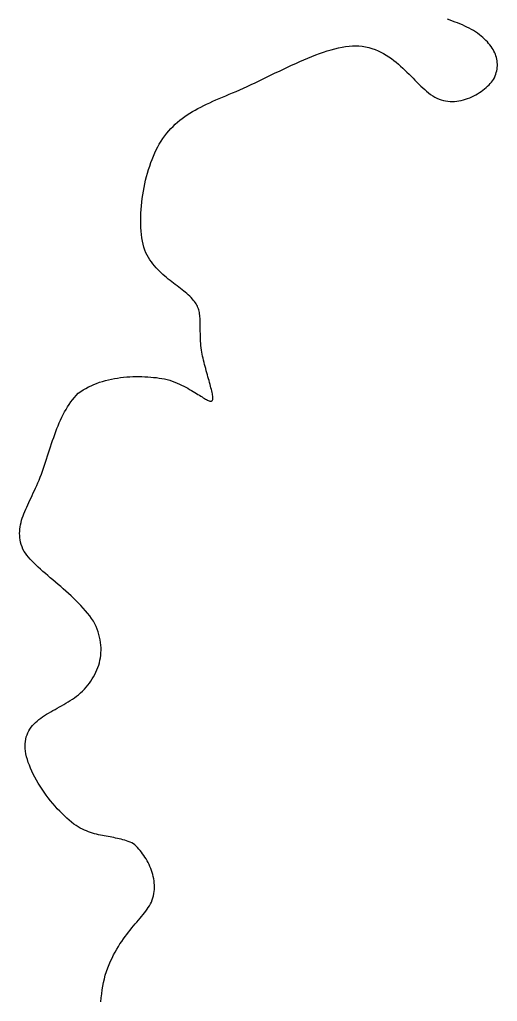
# Model space of a CAD drawing. Header units: metres. Extents: x 507606 to 508087, y 6966978 to 6967359.
# Drawn here: x 507885.381 to 507886.293, y 6967188.41 to 6967190.283 of the extents above; entities that cross this region are included whole.
import ezdxf

# ---------------------------------------------------------------- set-up
doc = ezdxf.new("R2010")
doc.units = ezdxf.units.M
doc.layers.add('mga2020VEG_TREE', color=252, linetype='Continuous')

# ---------------------------------------------------------------- blocks, each defined once
blk = doc.blocks.new('BAC V TREE')
for p, q in [((-9.9651, 9.4986), (-9.9959, 9.5099)), ((-9.9344, 9.487), (-9.9651, 9.4986)), ((-9.904, 9.4753), (-9.9344, 9.487)), ((-9.8739, 9.4633), (-9.904, 9.4753)), ((-9.8441, 9.4511), (-9.8739, 9.4633)), ((-9.8148, 9.4386), (-9.8441, 9.4511)), ((-9.7859, 9.4258), (-9.8148, 9.4386)), ((-9.7577, 9.4125), (-9.7859, 9.4258)), ((-9.7302, 9.3989), (-9.7577, 9.4125)), ((-9.7033, 9.3849), (-9.7302, 9.3989)), ((-9.6773, 9.3703), (-9.7033, 9.3849)), ((-9.6524, 9.3535), (-9.6773, 9.3703)), ((-9.6286, 9.3364), (-9.6524, 9.3535)), ((-9.6058, 9.3192), (-9.6286, 9.3364)), ((-9.5841, 9.3018), (-9.6058, 9.3192)), ((-9.5634, 9.2841), (-9.5841, 9.3018)), ((-9.5439, 9.2663), (-9.5634, 9.2841)), ((-11.3794, 9.1465), (-11.3345, 9.1573)), ((-11.3345, 9.1573), (-11.2904, 9.1665)), ((-11.2904, 9.1665), (-11.2471, 9.1739)), ((-11.2471, 9.1739), (-11.2048, 9.1794)), ((-11.2048, 9.1794), (-11.1634, 9.183)), ((-11.1634, 9.183), (-11.123, 9.1844)), ((-11.123, 9.1844), (-11.0837, 9.1837)), ((-11.0837, 9.1837), (-11.0455, 9.1807)), ((-11.0455, 9.1807), (-11.0032, 9.1726)), ((-11.0032, 9.1726), (-10.9625, 9.1625)), ((-10.9625, 9.1625), (-10.9232, 9.1507)), ((-9.5254, 9.2483), (-9.5439, 9.2663)), ((-9.508, 9.2302), (-9.5254, 9.2483)), ((-9.4918, 9.2118), (-9.508, 9.2302)), ((-9.4766, 9.1933), (-9.4918, 9.2118)), ((-9.4626, 9.1746), (-9.4766, 9.1933)), ((-9.4497, 9.1558), (-9.4626, 9.1746)), ((-11.711, 9.0317), (-11.6622, 9.0516)), ((-11.6622, 9.0516), (-11.6137, 9.0704)), ((-11.6137, 9.0704), (-11.5657, 9.0882)), ((-11.5657, 9.0882), (-11.5182, 9.1048)), ((-11.5182, 9.1048), (-11.4713, 9.1201)), ((-11.4713, 9.1201), (-11.425, 9.134)), ((-11.425, 9.134), (-11.3794, 9.1465)), ((-10.9232, 9.1507), (-10.8855, 9.1371)), ((-10.8855, 9.1371), (-10.8491, 9.122)), ((-10.8491, 9.122), (-10.814, 9.1055)), ((-10.814, 9.1055), (-10.7801, 9.0876)), ((-10.7801, 9.0876), (-10.7475, 9.0684)), ((-10.7475, 9.0684), (-10.7159, 9.0482)), ((-10.7159, 9.0482), (-10.6853, 9.0269)), ((-9.438, 9.1367), (-9.4497, 9.1558)), ((-9.4274, 9.1176), (-9.438, 9.1367)), ((-9.418, 9.0982), (-9.4274, 9.1176)), ((-9.4097, 9.0788), (-9.418, 9.0982)), ((-9.4026, 9.0591), (-9.4097, 9.0788)), ((-9.3967, 9.0394), (-9.4026, 9.0591)), ((-9.392, 9.0194), (-9.3967, 9.0394)), ((-12.0093, 8.8976), (-11.9593, 8.9213)), ((-11.9593, 8.9213), (-11.9093, 8.9445)), ((-11.9093, 8.9445), (-11.8594, 8.9673)), ((-11.8594, 8.9673), (-11.8097, 8.9895)), ((-11.8097, 8.9895), (-11.7602, 9.011)), ((-11.7602, 9.011), (-11.711, 9.0317)), ((-10.6853, 9.0269), (-10.6557, 9.0048)), ((-10.6557, 9.0048), (-10.6269, 8.9819)), ((-10.6269, 8.9819), (-10.599, 8.9583)), ((-10.599, 8.9583), (-10.5718, 8.9342)), ((-10.5718, 8.9342), (-10.5452, 8.9097)), ((-9.3885, 8.9994), (-9.392, 9.0194)), ((-9.3893, 8.8971), (-9.3867, 8.9178)), ((-9.3862, 8.9792), (-9.3885, 8.9994)), ((-9.3867, 8.9178), (-9.3853, 8.9384)), ((-9.3852, 8.9589), (-9.3862, 8.9792)), ((-9.3853, 8.9384), (-9.3852, 8.9589)), ((-12.2585, 8.7771), (-12.209, 8.8011)), ((-12.209, 8.8011), (-12.1593, 8.8253)), ((-12.1593, 8.8253), (-12.1094, 8.8495)), ((-12.1094, 8.8495), (-12.0594, 8.8737)), ((-12.0594, 8.8737), (-12.0093, 8.8976)), ((-10.5452, 8.9097), (-10.5193, 8.8849)), ((-10.5193, 8.8849), (-10.4939, 8.8599)), ((-10.4939, 8.8599), (-10.4689, 8.8348)), ((-10.4689, 8.8348), (-10.4443, 8.8098)), ((-10.4443, 8.8098), (-10.42, 8.7849)), ((-9.4214, 8.792), (-9.4124, 8.8132)), ((-9.4124, 8.8132), (-9.4048, 8.8344)), ((-9.4048, 8.8344), (-9.3983, 8.8554)), ((-9.3983, 8.8554), (-9.3932, 8.8763)), ((-9.3932, 8.8763), (-9.3893, 8.8971)), ((-12.5008, 8.6619), (-12.4533, 8.6839)), ((-12.4533, 8.6839), (-12.4052, 8.7065)), ((-12.4052, 8.7065), (-12.3567, 8.7296)), ((-12.3567, 8.7296), (-12.3078, 8.7532)), ((-12.3078, 8.7532), (-12.2585, 8.7771)), ((-10.42, 8.7849), (-10.396, 8.7603)), ((-10.396, 8.7603), (-10.3721, 8.736)), ((-10.3721, 8.736), (-10.3483, 8.7123)), ((-10.3483, 8.7123), (-10.3245, 8.6892)), ((-10.3245, 8.6892), (-10.3007, 8.6668)), ((-9.5225, 8.6706), (-9.5045, 8.6869)), ((-9.5045, 8.6869), (-9.4875, 8.7035)), ((-9.4875, 8.7035), (-9.4717, 8.7202)), ((-9.4717, 8.7202), (-9.4571, 8.737)), ((-9.4571, 8.737), (-9.4437, 8.7538)), ((-9.4437, 8.7538), (-9.4317, 8.7706)), ((-9.4317, 8.7706), (-9.4214, 8.792)), ((-12.759, 8.5536), (-12.718, 8.571)), ((-12.718, 8.571), (-12.6762, 8.5885)), ((-12.6762, 8.5885), (-12.6336, 8.6062)), ((-12.6336, 8.6062), (-12.5901, 8.6243)), ((-12.5901, 8.6243), (-12.5459, 8.6429)), ((-12.5459, 8.6429), (-12.5008, 8.6619)), ((-10.3007, 8.6668), (-10.2768, 8.6453)), ((-10.2768, 8.6453), (-10.2526, 8.6247)), ((-10.2526, 8.6247), (-10.2282, 8.6052)), ((-10.2282, 8.6052), (-10.2035, 8.5869)), ((-10.2035, 8.5869), (-10.1784, 8.5699)), ((-10.1784, 8.5699), (-10.1528, 8.5543)), ((-9.7242, 8.5465), (-9.699, 8.5573)), ((-9.699, 8.5573), (-9.6744, 8.5691)), ((-9.6744, 8.5691), (-9.6504, 8.5818)), ((-9.6504, 8.5818), (-9.6271, 8.5951)), ((-9.6271, 8.5951), (-9.6045, 8.6092)), ((-9.6045, 8.6092), (-9.5827, 8.6238)), ((-9.5827, 8.6238), (-9.5617, 8.639)), ((-9.5617, 8.639), (-9.5416, 8.6546)), ((-9.5416, 8.6546), (-9.5225, 8.6706)), ((-13.0238, 8.432), (-12.9883, 8.4499)), ((-12.9883, 8.4499), (-12.9521, 8.4675)), ((-12.9521, 8.4675), (-12.915, 8.4849)), ((-12.915, 8.4849), (-12.8772, 8.5022)), ((-12.8772, 8.5022), (-12.8386, 8.5193)), ((-12.8386, 8.5193), (-12.7992, 8.5365)), ((-12.7992, 8.5365), (-12.759, 8.5536)), ((-10.1528, 8.5543), (-10.1269, 8.5408)), ((-10.1269, 8.5408), (-10.1007, 8.5294)), ((-10.1007, 8.5294), (-10.0741, 8.52)), ((-10.0741, 8.52), (-10.0473, 8.5126)), ((-10.0473, 8.5126), (-10.0202, 8.5069)), ((-10.0202, 8.5069), (-9.9929, 8.5031)), ((-9.9929, 8.5031), (-9.9655, 8.501)), ((-9.9655, 8.501), (-9.9381, 8.5005)), ((-9.9381, 8.5005), (-9.9107, 8.5015)), ((-9.9107, 8.5015), (-9.8834, 8.5041)), ((-9.8834, 8.5041), (-9.8562, 8.508)), ((-9.8562, 8.508), (-9.8291, 8.5133)), ((-9.8291, 8.5133), (-9.8024, 8.5199)), ((-9.8024, 8.5199), (-9.7759, 8.5277)), ((-9.7759, 8.5277), (-9.7498, 8.5365)), ((-9.7498, 8.5365), (-9.7242, 8.5465)), ((-13.2505, 8.2922), (-13.2204, 8.3142)), ((-13.2204, 8.3142), (-13.1895, 8.3354)), ((-13.1895, 8.3354), (-13.1579, 8.3559)), ((-13.1579, 8.3559), (-13.1255, 8.3757)), ((-13.1255, 8.3757), (-13.0924, 8.395)), ((-13.0924, 8.395), (-13.0585, 8.4137)), ((-13.0585, 8.4137), (-13.0238, 8.432)), ((-13.3898, 8.1677), (-13.3634, 8.1948)), ((-13.3634, 8.1948), (-13.3363, 8.2207)), ((-13.3363, 8.2207), (-13.3084, 8.2455)), ((-13.3084, 8.2455), (-13.2798, 8.2693)), ((-13.2798, 8.2693), (-13.2505, 8.2922)), ((-13.488, 8.0466), (-13.4646, 8.079)), ((-13.4646, 8.079), (-13.4404, 8.1099)), ((-13.4404, 8.1099), (-13.4155, 8.1395)), ((-13.4155, 8.1395), (-13.3898, 8.1677)), ((-13.5517, 7.9422), (-13.5328, 7.9773)), ((-13.5328, 7.9773), (-13.5108, 8.0128)), ((-13.5108, 8.0128), (-13.488, 8.0466)), ((-13.6043, 7.8294), (-13.5875, 7.8682)), ((-13.5875, 7.8682), (-13.5699, 7.9058)), ((-13.5699, 7.9058), (-13.5517, 7.9422)), ((-13.6503, 7.7074), (-13.6357, 7.749)), ((-13.6357, 7.749), (-13.6204, 7.7897)), ((-13.6204, 7.7897), (-13.6043, 7.8294)), ((-13.6892, 7.5785), (-13.6771, 7.6221)), ((-13.6771, 7.6221), (-13.6641, 7.6651)), ((-13.6641, 7.6651), (-13.6503, 7.7074)), ((-13.7203, 7.4449), (-13.7108, 7.4898)), ((-13.7108, 7.4898), (-13.7004, 7.5344)), ((-13.7004, 7.5344), (-13.6892, 7.5785)), ((-13.7431, 7.309), (-13.7365, 7.3544)), ((-13.7365, 7.3544), (-13.7289, 7.3998)), ((-13.7289, 7.3998), (-13.7203, 7.4449)), ((-13.7534, 7.2182), (-13.7487, 7.2635)), ((-13.7487, 7.2635), (-13.7431, 7.309)), ((-13.7609, 7.0833), (-13.7595, 7.128)), ((-13.7595, 7.128), (-13.7569, 7.173)), ((-13.7569, 7.173), (-13.7534, 7.2182)), ((-13.7613, 7.0391), (-13.7609, 7.0833)), ((-13.7605, 6.9954), (-13.7613, 7.0391)), ((-13.7586, 6.9522), (-13.7605, 6.9954)), ((-13.7555, 6.9097), (-13.7586, 6.9522)), ((-13.7512, 6.868), (-13.7555, 6.9097)), ((-13.7457, 6.8271), (-13.7512, 6.868)), ((-13.739, 6.7871), (-13.7457, 6.8271)), ((-13.731, 6.7481), (-13.739, 6.7871)), ((-13.7218, 6.7102), (-13.731, 6.7481)), ((-13.7112, 6.6735), (-13.7218, 6.7102)), ((-13.6965, 6.6425), (-13.7112, 6.6735)), ((-13.6809, 6.6129), (-13.6965, 6.6425)), ((-13.6644, 6.5845), (-13.6809, 6.6129)), ((-13.6472, 6.5573), (-13.6644, 6.5845)), ((-13.6292, 6.5313), (-13.6472, 6.5573)), ((-13.6106, 6.5063), (-13.6292, 6.5313)), ((-13.5914, 6.4824), (-13.6106, 6.5063)), ((-13.5716, 6.4594), (-13.5914, 6.4824)), ((-13.5514, 6.4374), (-13.5716, 6.4594)), ((-13.5307, 6.4161), (-13.5514, 6.4374)), ((-13.5097, 6.3957), (-13.5307, 6.4161)), ((-13.4884, 6.376), (-13.5097, 6.3957)), ((-13.4669, 6.3569), (-13.4884, 6.376)), ((-13.4453, 6.3385), (-13.4669, 6.3569)), ((-13.4235, 6.3205), (-13.4453, 6.3385)), ((-13.4017, 6.3031), (-13.4235, 6.3205)), ((-13.3799, 6.2861), (-13.4017, 6.3031)), ((-13.3582, 6.2694), (-13.3799, 6.2861)), ((-13.3367, 6.253), (-13.3582, 6.2694)), ((-13.3154, 6.2369), (-13.3367, 6.253)), ((-13.2943, 6.2209), (-13.3154, 6.2369)), ((-13.2736, 6.205), (-13.2943, 6.2209)), ((-13.2533, 6.1892), (-13.2736, 6.205)), ((-13.2334, 6.1734), (-13.2533, 6.1892)), ((-13.2141, 6.1576), (-13.2334, 6.1734)), ((-13.1954, 6.1416), (-13.2141, 6.1576)), ((-13.1773, 6.1254), (-13.1954, 6.1416)), ((-13.1599, 6.1089), (-13.1773, 6.1254)), ((-13.1433, 6.0922), (-13.1599, 6.1089)), ((-13.1275, 6.0751), (-13.1433, 6.0922)), ((-13.1126, 6.0575), (-13.1275, 6.0751)), ((-13.1012, 6.0439), (-13.1126, 6.0575)), ((-13.0909, 6.0301), (-13.1012, 6.0439)), ((-13.0816, 6.0161), (-13.0909, 6.0301)), ((-13.0734, 6.0018), (-13.0816, 6.0161)), ((-13.0661, 5.9871), (-13.0734, 6.0018)), ((-13.0596, 5.9722), (-13.0661, 5.9871)), ((-13.0541, 5.9569), (-13.0596, 5.9722)), ((-13.0492, 5.9413), (-13.0541, 5.9569)), ((-13.0451, 5.9253), (-13.0492, 5.9413)), ((-13.0417, 5.909), (-13.0451, 5.9253)), ((-13.0388, 5.8923), (-13.0417, 5.909)), ((-13.0365, 5.8751), (-13.0388, 5.8923)), ((-13.0347, 5.8575), (-13.0365, 5.8751)), ((-13.0332, 5.8395), (-13.0347, 5.8575)), ((-13.0322, 5.821), (-13.0332, 5.8395)), ((-13.0314, 5.802), (-13.0322, 5.821)), ((-13.0309, 5.7825), (-13.0314, 5.802)), ((-13.0305, 5.7625), (-13.0309, 5.7825)), ((-13.0303, 5.742), (-13.0305, 5.7625)), ((-13.0301, 5.7209), (-13.0303, 5.742)), ((-13.03, 5.6992), (-13.0301, 5.7209)), ((-13.0298, 5.677), (-13.03, 5.6992)), ((-13.0294, 5.6542), (-13.0298, 5.677)), ((-13.029, 5.6307), (-13.0294, 5.6542)), ((-13.0282, 5.6066), (-13.029, 5.6307)), ((-13.0272, 5.5818), (-13.0282, 5.6066)), ((-13.0259, 5.5564), (-13.0272, 5.5818)), ((-13.0241, 5.5303), (-13.0259, 5.5564)), ((-13.0219, 5.5035), (-13.0241, 5.5303)), ((-13.0191, 5.476), (-13.0219, 5.5035)), ((-13.0158, 5.4477), (-13.0191, 5.476)), ((-13.0116, 5.4237), (-13.0158, 5.4477)), ((-13.0069, 5.3992), (-13.0116, 5.4237)), ((-13.0018, 5.3744), (-13.0069, 5.3992)), ((-12.9962, 5.3492), (-13.0018, 5.3744)), ((-12.9903, 5.3238), (-12.9962, 5.3492)), ((-12.984, 5.2982), (-12.9903, 5.3238)), ((-12.9776, 5.2726), (-12.984, 5.2982)), ((-12.9709, 5.2469), (-12.9776, 5.2726)), ((-12.964, 5.2213), (-12.9709, 5.2469)), ((-12.9571, 5.1959), (-12.964, 5.2213)), ((-12.9501, 5.1707), (-12.9571, 5.1959)), ((-14.2667, 5.0532), (-14.2309, 5.0646)), ((-14.2309, 5.0646), (-14.1947, 5.075)), ((-14.1947, 5.075), (-14.158, 5.0842)), ((-14.158, 5.0842), (-14.121, 5.0924)), ((-14.121, 5.0924), (-14.0837, 5.0996)), ((-14.0837, 5.0996), (-14.0462, 5.1058)), ((-14.0462, 5.1058), (-14.0085, 5.1111)), ((-14.0085, 5.1111), (-13.9707, 5.1154)), ((-13.9707, 5.1154), (-13.9329, 5.1188)), ((-13.9329, 5.1188), (-13.8951, 5.1213)), ((-13.8951, 5.1213), (-13.8574, 5.1231)), ((-13.8574, 5.1231), (-13.8199, 5.124)), ((-13.8199, 5.124), (-13.7827, 5.1241)), ((-13.7827, 5.1241), (-13.7457, 5.1235)), ((-13.7457, 5.1235), (-13.7091, 5.1222)), ((-13.7091, 5.1222), (-13.673, 5.1202)), ((-13.673, 5.1202), (-13.6373, 5.1175)), ((-13.6373, 5.1175), (-13.6023, 5.1142)), ((-13.6023, 5.1142), (-13.5678, 5.1103)), ((-13.5678, 5.1103), (-13.5341, 5.1059)), ((-13.5341, 5.1059), (-13.5011, 5.1009)), ((-13.5011, 5.1009), (-13.469, 5.0954)), ((-13.469, 5.0954), (-13.4377, 5.0895)), ((-13.4377, 5.0895), (-13.4056, 5.0787)), ((-13.4056, 5.0787), (-13.3745, 5.0674)), ((-13.3745, 5.0674), (-13.3444, 5.0556)), ((-12.9432, 5.1458), (-12.9501, 5.1707)), ((-12.9363, 5.1212), (-12.9432, 5.1458)), ((-12.9295, 5.0971), (-12.9363, 5.1212)), ((-12.9228, 5.0735), (-12.9295, 5.0971)), ((-12.9164, 5.0505), (-12.9228, 5.0735)), ((-14.4975, 4.9396), (-14.4671, 4.9596)), ((-14.4671, 4.9596), (-14.4357, 4.9783)), ((-14.4357, 4.9783), (-14.4034, 4.9958)), ((-14.4034, 4.9958), (-14.3703, 5.0119)), ((-14.3703, 5.0119), (-14.3364, 5.0269)), ((-14.3364, 5.0269), (-14.3018, 5.0406)), ((-14.3018, 5.0406), (-14.2667, 5.0532)), ((-13.3444, 5.0556), (-13.3153, 5.0435)), ((-13.3153, 5.0435), (-13.2871, 5.031)), ((-13.2871, 5.031), (-13.26, 5.0184)), ((-13.26, 5.0184), (-13.2338, 5.0055)), ((-13.2338, 5.0055), (-13.2085, 4.9926)), ((-13.2085, 4.9926), (-13.1843, 4.9797)), ((-13.1843, 4.9797), (-13.161, 4.9668)), ((-13.161, 4.9668), (-13.1386, 4.954)), ((-13.1386, 4.954), (-13.1172, 4.9414)), ((-13.1172, 4.9414), (-13.0967, 4.929)), ((-12.9103, 5.0283), (-12.9164, 5.0505)), ((-12.9045, 5.0067), (-12.9103, 5.0283)), ((-12.899, 4.986), (-12.9045, 5.0067)), ((-12.894, 4.9662), (-12.899, 4.986)), ((-12.8895, 4.9474), (-12.894, 4.9662)), ((-12.8855, 4.9297), (-12.8895, 4.9474)), ((-14.619, 4.8118), (-14.5975, 4.84)), ((-14.5975, 4.84), (-14.5751, 4.8672)), ((-14.5751, 4.8672), (-14.5516, 4.8932)), ((-14.5516, 4.8932), (-14.5269, 4.9182)), ((-14.5269, 4.9182), (-14.4975, 4.9396)), ((-13.0967, 4.929), (-13.0771, 4.917)), ((-13.0771, 4.917), (-13.0585, 4.9054)), ((-13.0585, 4.9054), (-13.0408, 4.8942)), ((-13.0408, 4.8942), (-13.024, 4.8836)), ((-13.024, 4.8836), (-13.0081, 4.8736)), ((-13.0081, 4.8736), (-12.9932, 4.8643)), ((-12.9932, 4.8643), (-12.9791, 4.8557)), ((-12.9791, 4.8557), (-12.9659, 4.8479)), ((-12.9659, 4.8479), (-12.9536, 4.841)), ((-12.9536, 4.841), (-12.9422, 4.8351)), ((-12.9422, 4.8351), (-12.9317, 4.8302)), ((-12.9317, 4.8302), (-12.922, 4.8263)), ((-12.922, 4.8263), (-12.9132, 4.8237)), ((-12.9132, 4.8237), (-12.9053, 4.8223)), ((-12.9053, 4.8223), (-12.8982, 4.8221)), ((-12.8982, 4.8221), (-12.8919, 4.8234)), ((-12.8919, 4.8234), (-12.8866, 4.8261)), ((-12.8866, 4.8261), (-12.882, 4.8303)), ((-12.8821, 4.913), (-12.8855, 4.9297)), ((-12.8793, 4.8977), (-12.8821, 4.913)), ((-12.882, 4.8303), (-12.8789, 4.8351)), ((-12.8772, 4.8835), (-12.8793, 4.8977)), ((-12.8789, 4.8351), (-12.8767, 4.8416)), ((-12.8758, 4.8708), (-12.8772, 4.8835)), ((-12.8767, 4.8416), (-12.8755, 4.8497)), ((-12.8753, 4.8595), (-12.8758, 4.8708)), ((-12.8755, 4.8497), (-12.8753, 4.8595)), ((-14.6955, 4.6897), (-14.6777, 4.7215)), ((-14.6777, 4.7215), (-14.659, 4.7525)), ((-14.659, 4.7525), (-14.6394, 4.7826)), ((-14.6394, 4.7826), (-14.619, 4.8118)), ((-14.76, 4.5553), (-14.7448, 4.5899)), ((-14.7448, 4.5899), (-14.7291, 4.6238)), ((-14.7291, 4.6238), (-14.7126, 4.6571)), ((-14.7126, 4.6571), (-14.6955, 4.6897)), ((-14.8026, 4.4484), (-14.7889, 4.4845)), ((-14.7889, 4.4845), (-14.7747, 4.5201)), ((-14.7747, 4.5201), (-14.76, 4.5553)), ((-14.8544, 4.3004), (-14.8418, 4.3378)), ((-14.8418, 4.3378), (-14.829, 4.375)), ((-14.829, 4.375), (-14.816, 4.4119)), ((-14.816, 4.4119), (-14.8026, 4.4484)), ((-14.8913, 4.1872), (-14.8791, 4.225)), ((-14.8791, 4.225), (-14.8668, 4.2628)), ((-14.8668, 4.2628), (-14.8544, 4.3004)), ((-14.9284, 4.0736), (-14.9159, 4.1114)), ((-14.9159, 4.1114), (-14.9036, 4.1493)), ((-14.9036, 4.1493), (-14.8913, 4.1872)), ((-14.9669, 3.961), (-14.9538, 3.9983)), ((-14.9538, 3.9983), (-14.941, 4.0358)), ((-14.941, 4.0358), (-14.9284, 4.0736)), ((-15.0084, 3.8509), (-14.9941, 3.8872)), ((-14.9941, 3.8872), (-14.9803, 3.9239)), ((-14.9803, 3.9239), (-14.9669, 3.961)), ((-15.0646, 3.7254), (-15.0503, 3.756)), ((-15.0503, 3.756), (-15.0361, 3.7871)), ((-15.0361, 3.7871), (-15.0221, 3.8187)), ((-15.0221, 3.8187), (-15.0084, 3.8509)), ((-15.121, 3.6074), (-15.1072, 3.6363)), ((-15.1072, 3.6363), (-15.0931, 3.6656)), ((-15.0931, 3.6656), (-15.0789, 3.6953)), ((-15.0789, 3.6953), (-15.0646, 3.7254)), ((-15.184, 3.4676), (-15.1725, 3.4951)), ((-15.1725, 3.4951), (-15.1604, 3.5227)), ((-15.1604, 3.5227), (-15.1477, 3.5507)), ((-15.1477, 3.5507), (-15.1346, 3.5789)), ((-15.1346, 3.5789), (-15.121, 3.6074)), ((-15.2222, 3.3595), (-15.214, 3.3863)), ((-15.214, 3.3863), (-15.2048, 3.4133)), ((-15.2048, 3.4133), (-15.1948, 3.4404)), ((-15.1948, 3.4404), (-15.184, 3.4676)), ((-15.2438, 3.2527), (-15.2402, 3.2794)), ((-15.2402, 3.2794), (-15.2354, 3.3061)), ((-15.2354, 3.3061), (-15.2293, 3.3328)), ((-15.2293, 3.3328), (-15.2222, 3.3595)), ((-15.2469, 3.1991), (-15.2461, 3.2259)), ((-15.2462, 3.1722), (-15.2469, 3.1991)), ((-15.2439, 3.1452), (-15.2462, 3.1722)), ((-15.2461, 3.2259), (-15.2438, 3.2527)), ((-15.24, 3.118), (-15.2439, 3.1452)), ((-15.2343, 3.0906), (-15.24, 3.118)), ((-15.2267, 3.0629), (-15.2343, 3.0906)), ((-15.2173, 3.0351), (-15.2267, 3.0629)), ((-15.2059, 3.0069), (-15.2173, 3.0351)), ((-15.1924, 2.9784), (-15.2059, 3.0069)), ((-15.1762, 2.955), (-15.1924, 2.9784)), ((-15.1581, 2.9313), (-15.1762, 2.955)), ((-15.1384, 2.9074), (-15.1581, 2.9313)), ((-15.117, 2.8832), (-15.1384, 2.9074)), ((-15.0941, 2.8588), (-15.117, 2.8832)), ((-15.0698, 2.8342), (-15.0941, 2.8588)), ((-15.0443, 2.8093), (-15.0698, 2.8342)), ((-15.0175, 2.7842), (-15.0443, 2.8093)), ((-14.9898, 2.7588), (-15.0175, 2.7842)), ((-14.9611, 2.7332), (-14.9898, 2.7588)), ((-14.9315, 2.7072), (-14.9611, 2.7332)), ((-14.9013, 2.681), (-14.9315, 2.7072)), ((-14.8704, 2.6545), (-14.9013, 2.681)), ((-14.8391, 2.6278), (-14.8704, 2.6545)), ((-14.8074, 2.6007), (-14.8391, 2.6278)), ((-14.7754, 2.5733), (-14.8074, 2.6007)), ((-14.7433, 2.5456), (-14.7754, 2.5733)), ((-14.7111, 2.5176), (-14.7433, 2.5456)), ((-14.679, 2.4892), (-14.7111, 2.5176)), ((-14.6471, 2.4606), (-14.679, 2.4892)), ((-14.6155, 2.4316), (-14.6471, 2.4606)), ((-14.5844, 2.4022), (-14.6155, 2.4316)), ((-14.5537, 2.3726), (-14.5844, 2.4022)), ((-14.5237, 2.3425), (-14.5537, 2.3726)), ((-14.4944, 2.3121), (-14.5237, 2.3425)), ((-14.466, 2.2814), (-14.4944, 2.3121)), ((-14.4386, 2.2503), (-14.466, 2.2814)), ((-14.4123, 2.2188), (-14.4386, 2.2503)), ((-14.3872, 2.1869), (-14.4123, 2.2188)), ((-14.3634, 2.1546), (-14.3872, 2.1869)), ((-14.341, 2.1219), (-14.3634, 2.1546)), ((-14.3239, 2.0889), (-14.341, 2.1219)), ((-14.3087, 2.0559), (-14.3239, 2.0889)), ((-14.2952, 2.023), (-14.3087, 2.0559)), ((-14.2834, 1.9901), (-14.2952, 2.023)), ((-14.2734, 1.9574), (-14.2834, 1.9901)), ((-14.265, 1.9248), (-14.2734, 1.9574)), ((-14.2583, 1.8923), (-14.265, 1.9248)), ((-14.2533, 1.8601), (-14.2583, 1.8923)), ((-14.2499, 1.828), (-14.2533, 1.8601)), ((-14.248, 1.7961), (-14.2499, 1.828)), ((-14.2558, 1.6714), (-14.2516, 1.7022)), ((-14.2516, 1.7022), (-14.2489, 1.7332)), ((-14.2489, 1.7332), (-14.2477, 1.7646)), ((-14.2477, 1.7646), (-14.248, 1.7961)), ((-14.2867, 1.5521), (-14.2769, 1.5814)), ((-14.2769, 1.5814), (-14.2685, 1.611)), ((-14.2685, 1.611), (-14.2615, 1.6411)), ((-14.2615, 1.6411), (-14.2558, 1.6714)), ((-14.3389, 1.4395), (-14.3239, 1.4669)), ((-14.3239, 1.4669), (-14.3102, 1.4949)), ((-14.3102, 1.4949), (-14.2978, 1.5233)), ((-14.2978, 1.5233), (-14.2867, 1.5521)), ((-14.4312, 1.3105), (-14.4105, 1.3351)), ((-14.4105, 1.3351), (-14.3908, 1.3604)), ((-14.3908, 1.3604), (-14.3723, 1.3862)), ((-14.3723, 1.3862), (-14.355, 1.4126)), ((-14.355, 1.4126), (-14.3389, 1.4395)), ((-14.5489, 1.1997), (-14.5246, 1.2183)), ((-14.5246, 1.2183), (-14.4997, 1.2404)), ((-14.4997, 1.2404), (-14.4759, 1.2631)), ((-14.4759, 1.2631), (-14.453, 1.2865)), ((-14.453, 1.2865), (-14.4312, 1.3105)), ((-14.732, 1.0842), (-14.7051, 1.0996)), ((-14.7051, 1.0996), (-14.6783, 1.1152)), ((-14.6783, 1.1152), (-14.6516, 1.1311)), ((-14.6516, 1.1311), (-14.6253, 1.1475)), ((-14.6253, 1.1475), (-14.5993, 1.1643)), ((-14.5993, 1.1643), (-14.5738, 1.1817)), ((-14.5738, 1.1817), (-14.5489, 1.1997)), ((-14.9409, 0.963), (-14.9162, 0.9786)), ((-14.9162, 0.9786), (-14.891, 0.994)), ((-14.891, 0.994), (-14.8653, 1.0092)), ((-14.8653, 1.0092), (-14.8391, 1.0242)), ((-14.8391, 1.0242), (-14.8126, 1.0392)), ((-14.8126, 1.0392), (-14.7859, 1.0541)), ((-14.7859, 1.0541), (-14.759, 1.0691)), ((-14.759, 1.0691), (-14.732, 1.0842)), ((-15.0887, 0.8394), (-15.0708, 0.859)), ((-15.0708, 0.859), (-15.0517, 0.8779)), ((-15.0517, 0.8779), (-15.0315, 0.896)), ((-15.0315, 0.896), (-15.0102, 0.9135)), ((-15.0102, 0.9135), (-14.9879, 0.9305)), ((-14.9879, 0.9305), (-14.9648, 0.9469)), ((-14.9648, 0.9469), (-14.9409, 0.963)), ((-15.1651, 0.7015), (-15.1565, 0.7272)), ((-15.1565, 0.7272), (-15.1461, 0.7517)), ((-15.1461, 0.7517), (-15.1341, 0.7752)), ((-15.1341, 0.7752), (-15.1204, 0.7975)), ((-15.1204, 0.7975), (-15.1053, 0.8189)), ((-15.1053, 0.8189), (-15.0887, 0.8394)), ((-15.1804, 0.5879), (-15.1797, 0.6177)), ((-15.1797, 0.6177), (-15.1767, 0.6462)), ((-15.1767, 0.6462), (-15.1719, 0.6745)), ((-15.1719, 0.6745), (-15.1651, 0.7015)), ((-15.1789, 0.557), (-15.1804, 0.5879)), ((-15.1752, 0.525), (-15.1789, 0.557)), ((-15.1695, 0.4921), (-15.1752, 0.525)), ((-15.1618, 0.4584), (-15.1695, 0.4921)), ((-15.1522, 0.4239), (-15.1618, 0.4584)), ((-15.1408, 0.3888), (-15.1522, 0.4239)), ((-15.1277, 0.3531), (-15.1408, 0.3888)), ((-15.113, 0.3169), (-15.1277, 0.3531)), ((-15.0968, 0.2804), (-15.113, 0.3169)), ((-15.0791, 0.2437), (-15.0968, 0.2804)), ((-15.06, 0.2068), (-15.0791, 0.2437)), ((-15.0397, 0.1699), (-15.06, 0.2068)), ((-15.0181, 0.133), (-15.0397, 0.1699)), ((-14.9955, 0.0962), (-15.0181, 0.133)), ((-14.9718, 0.0598), (-14.9955, 0.0962)), ((-14.9472, 0.0236), (-14.9718, 0.0598)), ((-14.9217, -0.0121), (-14.9472, 0.0236)), ((-14.8954, -0.0472), (-14.9217, -0.0121)), ((-14.8685, -0.0817), (-14.8954, -0.0472)), ((-14.841, -0.1154), (-14.8685, -0.0817)), ((-14.8129, -0.1483), (-14.841, -0.1154)), ((-14.7845, -0.1802), (-14.8129, -0.1483)), ((-14.7557, -0.2111), (-14.7845, -0.1802)), ((-14.7266, -0.2408), (-14.7557, -0.2111)), ((-14.6974, -0.2693), (-14.7266, -0.2408)), ((-14.6681, -0.2964), (-14.6974, -0.2693)), ((-14.6388, -0.3221), (-14.6681, -0.2964)), ((-14.6096, -0.3463), (-14.6388, -0.3221)), ((-14.5805, -0.3687), (-14.6096, -0.3463)), ((-14.5544, -0.3862), (-14.5805, -0.3687)), ((-14.5284, -0.4022), (-14.5544, -0.3862)), ((-14.5027, -0.4168), (-14.5284, -0.4022)), ((-14.4771, -0.4301), (-14.5027, -0.4168)), ((-14.4518, -0.4421), (-14.4771, -0.4301)), ((-14.4266, -0.453), (-14.4518, -0.4421)), ((-14.4016, -0.4629), (-14.4266, -0.453)), ((-14.3768, -0.4718), (-14.4016, -0.4629)), ((-14.3521, -0.4799), (-14.3768, -0.4718)), ((-14.3277, -0.4871), (-14.3521, -0.4799)), ((-14.3034, -0.4937), (-14.3277, -0.4871)), ((-14.2793, -0.4996), (-14.3034, -0.4937)), ((-14.2553, -0.505), (-14.2793, -0.4996)), ((-14.2316, -0.51), (-14.2553, -0.505)), ((-14.2079, -0.5146), (-14.2316, -0.51)), ((-14.1845, -0.5189), (-14.2079, -0.5146)), ((-14.1612, -0.5231), (-14.1845, -0.5189)), ((-14.138, -0.5271), (-14.1612, -0.5231)), ((-14.115, -0.5312), (-14.138, -0.5271)), ((-14.0922, -0.5353), (-14.115, -0.5312)), ((-14.0695, -0.5396), (-14.0922, -0.5353)), ((-14.0469, -0.5441), (-14.0695, -0.5396)), ((-14.0244, -0.549), (-14.0469, -0.5441)), ((-14.0021, -0.5543), (-14.0244, -0.549)), ((-13.98, -0.5601), (-14.0021, -0.5543)), ((-13.9579, -0.5665), (-13.98, -0.5601)), ((-13.936, -0.5735), (-13.9579, -0.5665)), ((-13.9142, -0.5814), (-13.936, -0.5735)), ((-13.8925, -0.5901), (-13.9142, -0.5814)), ((-13.871, -0.5997), (-13.8925, -0.5901)), ((-13.8495, -0.6104), (-13.871, -0.5997)), ((-13.8331, -0.6251), (-13.8495, -0.6104)), ((-13.8167, -0.6408), (-13.8331, -0.6251)), ((-13.8005, -0.6574), (-13.8167, -0.6408)), ((-13.7845, -0.6749), (-13.8005, -0.6574)), ((-13.7688, -0.6932), (-13.7845, -0.6749)), ((-13.7534, -0.7122), (-13.7688, -0.6932)), ((-13.7383, -0.7321), (-13.7534, -0.7122)), ((-13.7237, -0.7526), (-13.7383, -0.7321)), ((-13.7096, -0.7738), (-13.7237, -0.7526)), ((-13.696, -0.7956), (-13.7096, -0.7738)), ((-13.6831, -0.818), (-13.696, -0.7956)), ((-13.6707, -0.841), (-13.6831, -0.818)), ((-13.6591, -0.8644), (-13.6707, -0.841)), ((-13.6482, -0.8883), (-13.6591, -0.8644)), ((-13.6381, -0.9126), (-13.6482, -0.8883)), ((-13.6288, -0.9373), (-13.6381, -0.9126)), ((-13.6205, -0.9623), (-13.6288, -0.9373)), ((-13.6131, -0.9877), (-13.6205, -0.9623)), ((-13.6068, -1.0133), (-13.6131, -0.9877)), ((-13.6015, -1.0391), (-13.6068, -1.0133)), ((-13.5974, -1.065), (-13.6015, -1.0391)), ((-13.5944, -1.0911), (-13.5974, -1.065)), ((-13.5992, -1.2222), (-13.5954, -1.196)), ((-13.5954, -1.196), (-13.5931, -1.1698)), ((-13.5927, -1.1173), (-13.5944, -1.0911)), ((-13.5931, -1.1698), (-13.5922, -1.1436)), ((-13.5922, -1.1436), (-13.5927, -1.1173)), ((-13.6413, -1.3478), (-13.6296, -1.3252)), ((-13.6296, -1.3252), (-13.6196, -1.2997)), ((-13.6196, -1.2997), (-13.6112, -1.2741)), ((-13.6112, -1.2741), (-13.6044, -1.2482)), ((-13.6044, -1.2482), (-13.5992, -1.2222)), ((-13.715, -1.4583), (-13.6985, -1.4363)), ((-13.6985, -1.4363), (-13.6828, -1.4143)), ((-13.6828, -1.4143), (-13.668, -1.3923)), ((-13.668, -1.3923), (-13.6541, -1.3701)), ((-13.6541, -1.3701), (-13.6413, -1.3478)), ((-13.8077, -1.571), (-13.788, -1.5478)), ((-13.788, -1.5478), (-13.7689, -1.5251)), ((-13.7689, -1.5251), (-13.7503, -1.5026)), ((-13.7503, -1.5026), (-13.7323, -1.4803)), ((-13.7323, -1.4803), (-13.715, -1.4583)), ((-13.9107, -1.695), (-13.8897, -1.6689)), ((-13.8897, -1.6689), (-13.8688, -1.6435)), ((-13.8688, -1.6435), (-13.8481, -1.6188)), ((-13.8481, -1.6188), (-13.8277, -1.5946)), ((-13.8277, -1.5946), (-13.8077, -1.571)), ((-13.9948, -1.8084), (-13.9739, -1.7786)), ((-13.9739, -1.7786), (-13.9529, -1.7498)), ((-13.9529, -1.7498), (-13.9318, -1.722)), ((-13.9318, -1.722), (-13.9107, -1.695)), ((-14.0757, -1.9394), (-14.056, -1.9047)), ((-14.056, -1.9047), (-14.0359, -1.8714)), ((-14.0359, -1.8714), (-14.0155, -1.8393)), ((-14.0155, -1.8393), (-13.9948, -1.8084)), ((-14.1315, -2.0519), (-14.1135, -2.0129)), ((-14.1135, -2.0129), (-14.0949, -1.9754)), ((-14.0949, -1.9754), (-14.0757, -1.9394)), ((-14.1812, -2.1789), (-14.1654, -2.1348)), ((-14.1654, -2.1348), (-14.1489, -2.0925)), ((-14.1489, -2.0925), (-14.1315, -2.0519)), ((-14.2172, -2.3111), (-14.2072, -2.2671)), ((-14.2072, -2.2671), (-14.1961, -2.2248)), ((-14.1961, -2.2248), (-14.1812, -2.1789)), ((-14.2403, -2.4519), (-14.2336, -2.4036)), ((-14.2336, -2.4036), (-14.2259, -2.3566)), ((-14.2259, -2.3566), (-14.2172, -2.3111)), ((-14.2511, -2.5519), (-14.2461, -2.5013)), ((-14.2461, -2.5013), (-14.2403, -2.4519))]:
    blk.add_line(p, q)
blk = doc.blocks.new('XE_SURVEY')
at = {"layer": 'mga2020VEG_TREE', "xscale": 0.1554417355589352, "yscale": 0.1554417355589352, "zscale": 0.1554417355589352, "rotation": 0.001583333339407246}
blk.add_blockref('BAC V TREE', (507887.7514, 6967188.806, 5.1144), dxfattribs=at)

msp = doc.modelspace()

# ---------------------------------------------------------------- block references
msp.add_blockref('XE_SURVEY', (0, 0))

doc.saveas('drawing.dxf')
